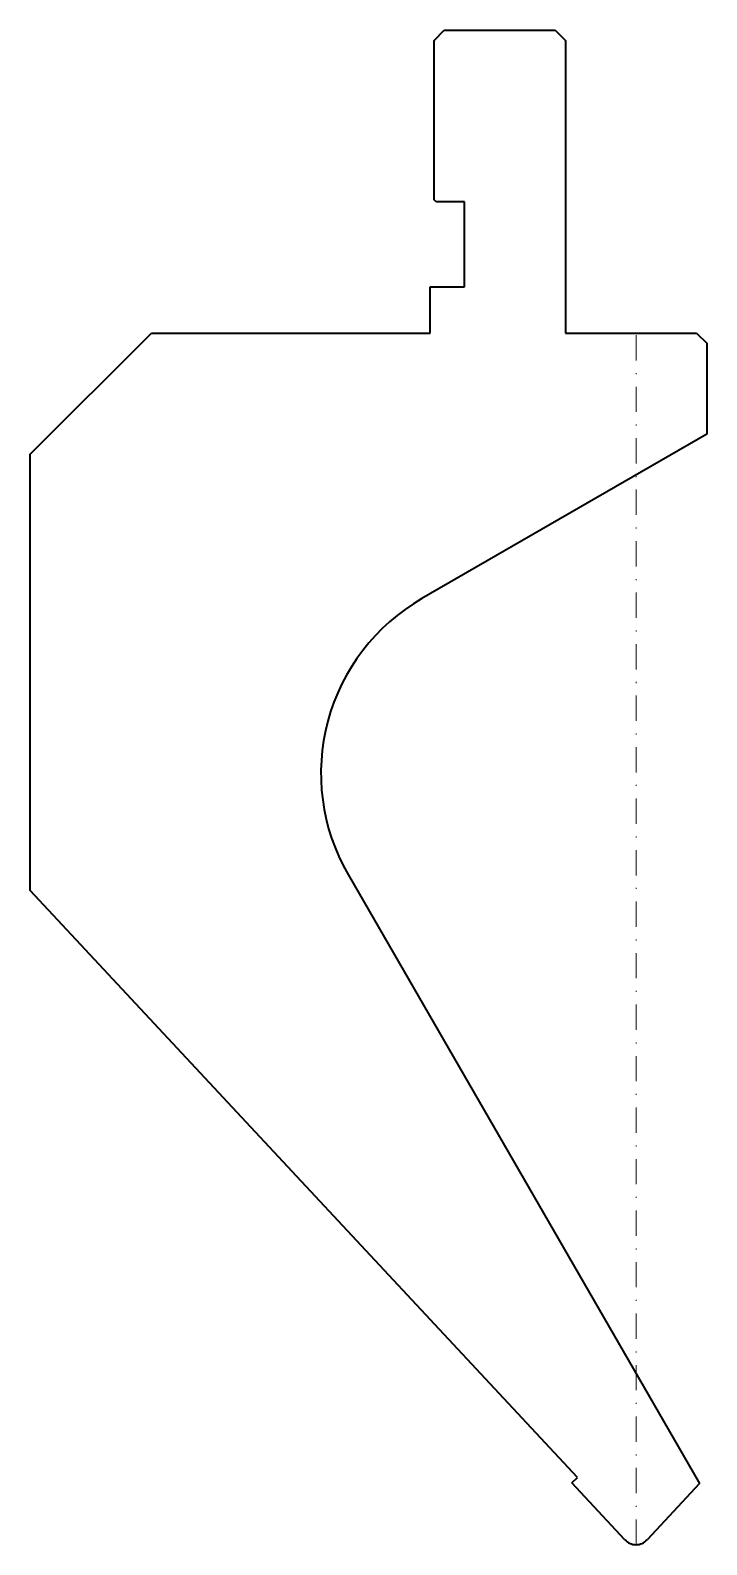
# Model space of a CAD drawing. Header units: millimetres. Extents: x -60 to 7, y 0 to 150.
import ezdxf

# ---------------------------------------------------------------- set-up
doc = ezdxf.new("R2010")
doc.units = ezdxf.units.MM
doc.header["$LTSCALE"] = 5
doc.linetypes.add('AUSGEZOGEN', pattern=[0])
doc.linetypes.add('DASHDOT', pattern=[1, 0.5, -0.25, 0, -0.25])
doc.layers.add('2', color=7, linetype='Continuous')
doc.layers.add('5', color=3, linetype='Continuous', true_color=0x00ff00)

msp = doc.modelspace()

# ---------------------------------------------------------------- linework, layer by layer
at = {"layer": '2', "color": 7, "linetype": 'AUSGEZOGEN', "lineweight": 35}
for p, q in [((-20, 149), (-19, 150)), ((-20, 133.2), (-20, 149)), ((-19, 150), (-8, 150)), ((-8, 150), (-7, 149)), ((-7, 149), (-7, 120)), ((-19.8, 133), (-20, 133.2)), ((-17, 133), (-19.8, 133)), ((-17, 124.6), (-17, 133)), ((-20.4, 120), (-20.4, 124.6)), ((-20.4, 124.6), (-17, 124.6)), ((-60, 108), (-48, 120)), ((-48, 120), (-20.4, 120)), ((-7, 120), (6, 120)), ((6, 120), (7, 119)), ((7, 119), (7, 110)), ((7, 110), (-21.21, 93.71)), ((-60, 64.8), (-60, 108)), ((-28.53, 66.39), (6.3, 6.06)), ((-5.79, 6.66), (-60, 64.8)), ((-6.36, 6.12), (-5.79, 6.66)), ((-1.1, 0.48), (-6.36, 6.12)), ((6.3, 6.06), (1.1, 0.48))]:
    msp.add_line(p, q, dxfattribs=at)
for centre, radius, start, end in [((-11.21, 76.39), 20, 120, 210), ((0, 1.5), 1.5, 223, 317)]:
    msp.add_arc(centre, radius, start, end, dxfattribs=at)
at = {"layer": '5', "color": 3, "linetype": 'DASHDOT', "lineweight": 18, "true_color": 0x00ff00}
msp.add_line((0, 0), (0, 120), dxfattribs=at)

doc.saveas('drawing.dxf')
